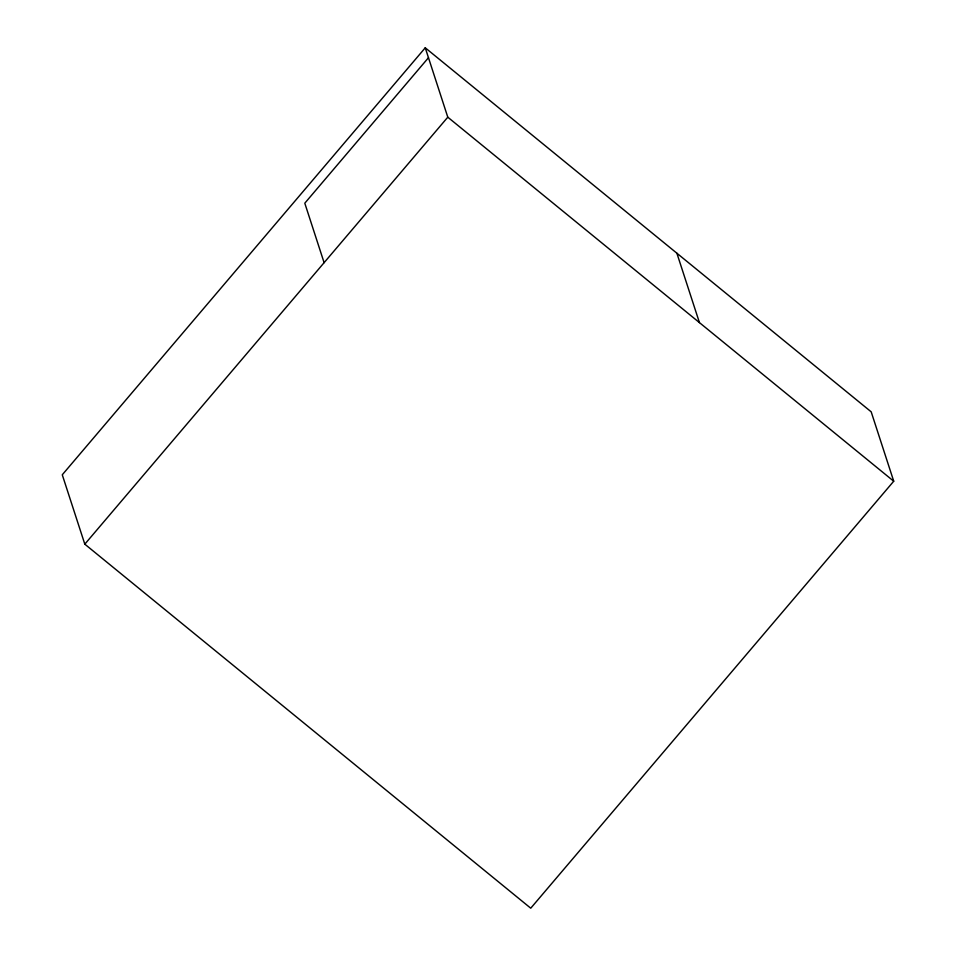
<?xml version="1.0" encoding="UTF-8"?>
<svg xmlns="http://www.w3.org/2000/svg" width="956" height="956" viewBox="0 0 956 956"><rect width="100%" height="100%" fill="white"/><g stroke="black" fill="none" stroke-linecap="round" stroke-linejoin="round"><path stroke-width="1.43" d="M425.253 47.8L62.271 474.785L84.809 544.167L530.747 908.2L893.729 481.215L871.191 411.833L425.253 47.8L447.79 117.182L893.729 481.215M428.479 57.707L304.797 203.198L324.108 262.673M84.809 544.167L447.79 117.182M676.884 253.221L699.433 322.602"/></g></svg>
